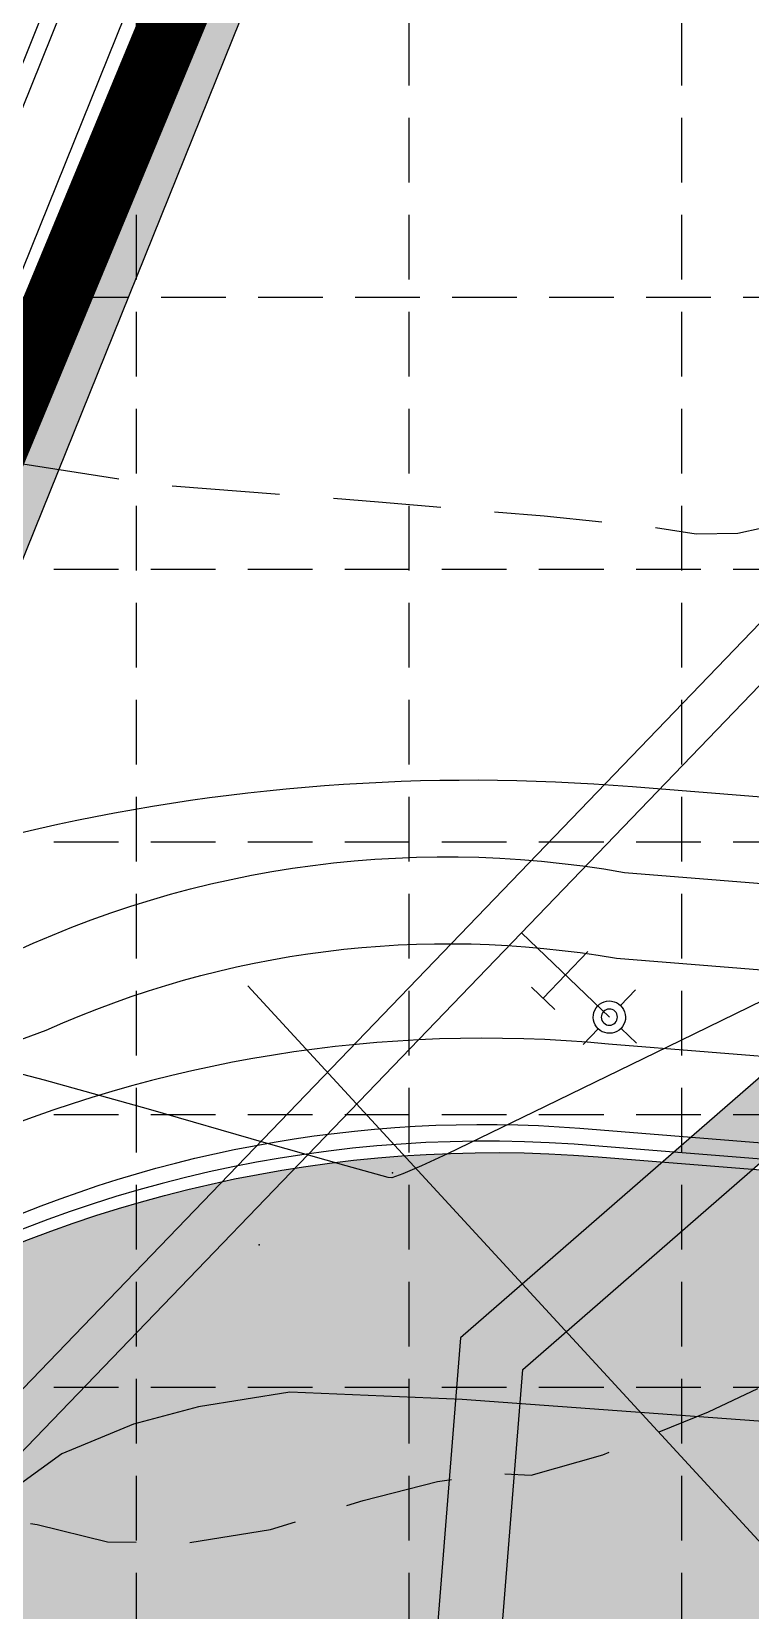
# Model space of a CAD drawing. Header units: feet. Extents: x 4829 to 5337, y 4560 to 5371.
# Drawn here: x 5116.1 to 5149.5, y 5246.1 to 5319.4 of the extents above; entities that cross this region are included whole.
import ezdxf

# ---------------------------------------------------------------- set-up
doc = ezdxf.new("R2010")
doc.units = ezdxf.units.FT
doc.header["$LTSCALE"] = 20
doc.header["$MEASUREMENT"] = 0
doc.header["$PDSIZE"] = 0.5
for name, pattern in [('DASHED2', [0.375, 0.25, -0.125]), ('HIDDEN', [0.375, 0.25, -0.125]), ('Prop.Base$0$DASHED', [0.8, 0.75, -0.05])]:
    doc.linetypes.add(name, pattern=pattern)
doc.layers.get('0').update_dxf_attribs({"linetype": 'CONTINUOUS'})
for name, color, linetype in [('EC', 43, 'CONTINUOUS'), ('GRID', 254, 'HIDDEN'), ('PC', 80, 'CONTINUOUS'), ('Prop.Base$0$DISCHARGE-PIPE', 2, 'CONTINUOUS'), ('Prop.Base$0$DISCHARGE-SOLID', 40, 'CONTINUOUS'), ('Prop.Base$0$DRAIN-SOLID', 40, 'CONTINUOUS'), ('Prop.Base$0$EELEC', 9, 'CONTINUOUS'), ('Prop.Base$0$EPVMT', 8, 'Prop.Base$0$DASHED'), ('Prop.Base$0$FENCE', 242, 'Prop.Base$0$DASHED'), ('Prop.Base$0$HATCH-ROAD', 50, 'CONTINUOUS'), ('Prop.Base$0$PPVMT-PS', 2, 'CONTINUOUS'), ('Prop.Base$0$PTGSR', 6, 'CONTINUOUS'), ('Prop.Base$0$PTgsr2', 5, 'CONTINUOUS'), ('Prop.Base$0$PWALL', 2, 'CONTINUOUS'), ('Prop.Base$0$pwat', 2, 'CONTINUOUS'), ('Prop.Base$0$WALL', 52, 'CONTINUOUS'), ('SILT FENCE', 4, 'DASHED2')]:
    doc.layers.add(name, color=color, linetype=linetype)
doc.linetypes.add('Prop.Base$0$FENCELINE2', pattern='A,0.25,[132,ltypeshp.shx,S=0.1,R=0,X=0,Y=0],-0.2,1', length=1.45)

msp = doc.modelspace()

# ---------------------------------------------------------------- hatches: boundary and pattern name
at = {"layer": 'Prop.Base$0$DISCHARGE-SOLID'}
msp.add_hatch(color=253, dxfattribs=at).paths.add_polyline_path([(5130.301375236529, 5187.597040369435), (5133.291742575754, 5187.356825514581), (5138.911997134934, 5257.321797842871), (5161.836770233015, 5277.28129002177), (5159.854928050559, 5279.533464083783), (5136.019533627048, 5258.780790028534)])
at = {"layer": 'Prop.Base$0$DRAIN-SOLID'}
h = msp.add_hatch(color=7, dxfattribs=at)
edge = h.paths.add_edge_path()
edge.add_ellipse((5130.097822021195, 5227.422006663027), major_axis=(0.08885709266633177, 0.2336758804040077), ratio=0.3181142671603844, start_angle=179.0939856148216, end_angle=360.0000002823568)
edge.add_line((5130.186679113495, 5227.655682543587), (5051.157105196839, 5259.977032432892))
edge.add_line((5051.157105196839, 5259.977032432892), (5050.979391011497, 5259.509680672076))
edge.add_line((5050.979391011497, 5259.509680672076), (5130.007800622151, 5227.188806958187))
at = {"layer": 'Prop.Base$0$HATCH-ROAD'}
msp.add_hatch(color=30, dxfattribs=at).paths.add_polyline_path([(5108.726725003085, 5288.366671557161), (5129.314054238769, 5339.3682585417), (5133.494793315859, 5339.03913997452), (5112.907464080173, 5288.037552989982)])
h = msp.add_hatch(color=253, dxfattribs=at)
edge = h.paths.add_edge_path()
edge.add_line((5203.108353999986, 5033.195138999974), (5202.215681999989, 5034.905194999972))
edge.add_line((5202.21568199999, 5034.905194999972), (5192.015872999995, 5056.596513999973))
edge.add_line((5192.015872999995, 5056.596513999971), (5209.419229847339, 5065.480838815544))
edge.add_line((5209.41922984734, 5065.480838815547), (5214.682682779313, 5132.548228765501))
edge.add_line((5214.682682779312, 5132.548228765501), (5210.694460224135, 5132.855017206877))
edge.add_line((5210.694460224133, 5132.855017206879), (5211.68851665791, 5145.521373558468))
edge.add_arc((5181.780478872814, 5147.868558222845), 30.00000000005978, 355.5126213478386, 370.1602985273819)
edge.add_line((5211.310021197645, 5153.1606400523), (5200.360558838229, 5220.032410889488))
edge.add_arc((5170.831016513439, 5214.740329060017), 30.0000000000198, 10.16029852742904, 85.40731763288804)
edge.add_line((5173.233165061815, 5244.64400245231), (5165.531874380344, 5245.26264364692))
edge.add_arc((5164.731158197556, 5235.294752516163), 9.999999999999321, 85.40731763292293, 175.4073176328814)
edge.add_line((5154.763267066802, 5236.095468698953), (5154.362908975403, 5231.111523133563))
edge.add_line((5154.362908975401, 5231.111523133563), (5136.420704940046, 5232.552812262591))
edge.add_line((5136.420704940048, 5232.552812262591), (5136.569111039494, 5234.400278161529))
edge.add_arc((5126.60121990874, 5235.200994344319), 9.99999999999682, 355.4073176329061, 471.8842539413008)
edge.add_arc((5137.783203308933, 5207.362832637084), 40.0000000000008, 111.8842539412732, 141.3645244767783)
edge.add_line((5106.53784177188, 5232.337367315812), (5104.251761139246, 5229.477277356626))
edge.add_line((5104.251761139246, 5229.477277356622), (5082.769629014677, 5195.121991460838))
edge.add_arc((5107.383026432473, 5177.970295697613), 30.00000000001177, 145.1295231976161, 170.0706108827104)
edge.add_line((5077.832396198686, 5183.14332699337), (5066.59952537014, 5118.976227793588))
edge.add_arc((5071.511892376469, 5118.044213633276), 4.999999999985185, 169.2570684416148, 302.718605017008)
edge.add_line((5074.214460108285, 5113.837537076328), (5074.763636435484, 5113.001830571841))
edge.add_line((5074.763636435486, 5113.001830571844), (5074.110055474435, 5112.572336258053))
edge.add_line((5074.110055474435, 5112.57233625805), (5072.862202846115, 5112.005460664309))
edge.add_line((5072.862202846114, 5112.00546066431), (5072.1393346102, 5111.7150071752))
edge.add_line((5072.1393346102, 5111.715007175199), (5069.503210421429, 5110.738546599388))
edge.add_line((5069.503210421431, 5110.738546599385), (5065.365116672827, 5109.262559425242))
edge.add_line((5065.365116672828, 5109.262559425245), (5060.69364753195, 5107.520431510593))
edge.add_line((5060.693647531951, 5107.520431510593), (5055.88741144505, 5105.519857073347))
edge.add_line((5055.887411445049, 5105.519857073345), (5051.349670318678, 5103.273302439239))
edge.add_line((5051.349670318678, 5103.273302439242), (5047.467233090511, 5100.827693825854))
edge.add_line((5047.467233090511, 5100.827693825857), (5044.176265089997, 5098.168862333542))
edge.add_line((5044.176265089995, 5098.168862333541), (5041.360742112562, 5095.313687579664))
edge.add_line((5041.360742112564, 5095.313687579665), (5038.912024064588, 5092.279688653769))
edge.add_line((5038.912024064587, 5092.279688653764), (5036.800762852271, 5089.204554978473))
edge.add_line((5036.800762852271, 5089.204554978475), (5035.976359000001, 5089.770556999975))
edge.add_line((5035.976359000004, 5089.770556999975), (5038.405513472125, 5093.853865686838))
edge.add_arc((4995.434458070253, 5119.41728481745), 49.99999999997968, 329.2516469415858, 349.2570684418282)
edge.add_line((5044.558128133667, 5110.097143214519), (5046.923589572772, 5122.56478074972))
edge.add_line((5046.923589572772, 5122.564780749714), (5052.058864180277, 5151.899728172079))
edge.add_arc((5101.309914569909, 5143.278009345832), 50.00000000000989, 158.1472627682734, 170.0706108827157, ccw=False)
edge.add_line((5054.90273394848, 5161.889123948969), (5083.813006854892, 5233.981314191816))
edge.add_arc((5137.592838584279, 5207.378124549238), 60.00000000000045, 85.40731763293809, 153.6798467507531, ccw=False)
edge.add_line((5142.397135680971, 5267.185471333783), (5174.834597427389, 5264.579784713806))
edge.add_arc((5170.831016513454, 5214.740329060015), 50.0000000000064, 10.160298527453108, 85.40731763291348, ccw=False)
edge.add_line((5220.046920388072, 5223.560465442479), (5230.996382747485, 5156.688694605295))
edge.add_arc((5181.78047887289, 5147.868558222825), 49.99999999998517, -4.48737865212712, 10.160298527467774, ccw=False)
edge.add_line((5231.627208514612, 5143.956583782229), (5230.557333417511, 5130.324139213553))
edge.add_line((5230.557333417508, 5130.32413921355), (5224.194910942787, 5049.253580655624))
edge.add_arc((5343.827062082935, 5039.864841998177), 119.9999999999855, 175.5126213478605, 190.7037244954797)
edge.add_line((5225.914975051362, 5017.577183263913), (5208.802557152216, 5018.951816048198))
edge.add_line((5208.802557152216, 5018.951816048195), (5203.108353999987, 5033.195138999974))

# ---------------------------------------------------------------- linework, layer by layer
for p, q in [((5141.922076325061, 5276.704285261016), (5139.841909546354, 5274.542594678911)), ((5140.38233219188, 5274.022552984234), (5139.301486900828, 5275.062636373588)), ((5143.437642894466, 5274.2050232143), (5144.131031820702, 5274.925586741668)), ((5142.397559505112, 5273.124177923248), (5141.704170578876, 5272.40361439588)), ((5143.458023845315, 5273.144558874097), (5144.178587372683, 5272.451169947861))]:
    msp.add_line(p, q)
for major_axis, ratio, start_param, end_param in [((0.5303300858903235, 0.5303300858903235), 0.9999999999990533, 4.731605507797464, 11.01479081497705), ((0.2651650429451618, 0.2651650429451618), 0.9999999999982122, 4.731605507798322, 7.873198161388115), ((-0.2651650429446789, 0.2651650429446789), 0.999999999998359, 0.01921652741026869, 3.160809181000062)]:
    msp.add_ellipse((5142.917601199789, 5273.664600568773), major_axis=major_axis, ratio=ratio, start_param=start_param, end_param=end_param)
at = {"layer": 'EC', "color": 43, "linetype": 'HIDDEN', "flags": 128}
for points, elevation in [([(4909.020739801101, 5198.629763782753), (4904.544322064346, 5162.860631960899), (4903.529487349108, 5150.355476335402), (4903.738026787008, 5143.229730995337), (4905.169940378047, 5141.483395940702), (4905.34296572964, 5140.203546784508), (4904.25710284179, 5139.390183526754), (4901.912351714494, 5139.043306167441), (4899.892041496886, 5137.294926776538), (4898.196172188966, 5134.145045354045), (4896.824743790733, 5129.593661899961), (4900.781786960735, 5113.138198715977), (4910.06730169897, 5084.778655802089), (4924.681288005439, 5044.515033158301), (4935.84309513174, 5017.479920199173), (4943.552723077871, 5003.673316924707), (4947.810171843832, 5003.095223334903), (4951.525951940721, 5005.1482739841), (4954.700063368539, 5009.8324688723), (4957.332506127286, 5017.147807999499), (4959.378220872397, 5022.093681832917), (4960.837207603873, 5024.670090372551), (4961.709466321714, 5024.877033618403), (4962.507485725063, 5024.261633622833), (4963.231265813922, 5022.823890385845), (4963.880806588289, 5020.563803907435), (4964.20122374634, 5020.070112216601), (4964.192517288081, 5021.342815313343), (4963.854687213507, 5024.381913197661), (4963.687160673238, 5027.054091574377), (4963.689937667276, 5029.359350443491), (4963.86301819562, 5031.297689805004), (4964.531822199073, 5033.317251461498), (4965.696349677635, 5035.418035412976), (4967.356600631306, 5037.600041659434), (4968.569436484599, 5039.687372367578), (4969.334857237517, 5041.680027537408), (4969.652862890057, 5043.578007168923), (4970.409999377222, 5045.670755670544), (4971.606266699016, 5047.958273042272), (4973.241664855436, 5050.440559284107), (4974.529095330652, 5053.407212442979), (4975.468558124665, 5056.858232518891), (4976.060053237473, 5060.793619511841), (4976.922973561451, 5064.735624704426), (4978.057319096599, 5068.684248096647), (4979.463089842915, 5072.639489688504), (4980.455883256959, 5075.51348607293), (4981.035699338731, 5077.306237249929), (4981.202538088231, 5078.017743219497), (4981.45421372778, 5079.637585080852), (4981.79072625738, 5082.165762833992), (4982.212075677028, 5085.602276478918), (4982.978419257292, 5090.577364347932), (4984.08975699817, 5097.091026441037), (4985.546088899663, 5105.14326275823), (4986.665398565351, 5111.268149130761), (4987.447685995236, 5115.465685558634), (4987.892951189317, 5117.735872041845), (4988.262206426225, 5119.363193744621), (4988.555451705962, 5120.347650666961), (4988.772687028525, 5120.689242808868), (4989.029441475444, 5121.055185078494), (4989.32571504672, 5121.445477475841), (4989.66150774235, 5121.860120000911), (4989.66150774235, 5121.860120000911), (4993.450563922655, 5124.094739082847), (5000.692883587638, 5128.149334721652), (5011.388466737294, 5134.023906917326), (5018.661777414349, 5137.926180352228), (5022.512815618801, 5139.856155026358), (5022.941581350652, 5139.813830939715), (5023.378781217314, 5140.452241846659), (5023.824415218786, 5141.77138774719), (5024.27848335507, 5143.771268641305), (5024.85894694588, 5144.982709893187), (5025.565805991221, 5145.405711502838), (5026.399060491088, 5145.040273470255), (5027.089982035091, 5144.883108647395), (5027.638570623231, 5144.934217034259), (5028.044826255507, 5145.193598630845), (5028.403777057119, 5145.369122881564), (5028.715423028068, 5145.460789786415), (5028.979764168353, 5145.4685993454), (5029.285911285919, 5145.602425718454), (5029.633864380767, 5145.862268905582), (5030.023623452897, 5146.248128906782), (5030.314259455063, 5146.526975306452), (5030.505772387262, 5146.698808104594), (5030.598162249496, 5146.763627301208), (5030.673737878686, 5146.832987129427), (5030.732499274832, 5146.906887589254), (5030.774446437932, 5146.985328680689), (5030.999742428732, 5147.170588328781), (5031.408387247231, 5147.462666533532), (5032.00038089343, 5147.86156329494), (5032.711030020696, 5148.48489324404), (5033.54033462903, 5149.332656380831), (5034.488294718433, 5150.404852705315), (5034.889135102603, 5151.288625748568), (5034.742855781539, 5151.983975510591), (5034.049456755244, 5152.490901991387), (5033.676694007831, 5153.088412140874), (5033.624567539299, 5153.776505959054), (5033.89307734965, 5154.555183445926), (5033.734736217765, 5156.664420654616), (5033.149544143645, 5160.104217585124), (5032.137501127289, 5164.874574237449), (5032.58281510382, 5171.146158115757), (5034.485486073239, 5178.918969220047), (5037.845514035544, 5188.19300755032), (5041.801024008409, 5196.909875525365), (5046.352015991834, 5205.069573145186), (5051.49848998582, 5212.672100409782), (5055.842995636021, 5219.422145264332), (5059.385532942436, 5225.319707708838), (5062.126101905066, 5230.364787743299), (5065.036411294872, 5235.885874259031), (5068.116461111857, 5241.882967256035), (5071.366251356016, 5248.356066734309), (5073.817566514983, 5253.193199495168), (5075.470406588756, 5256.394365538614), (5076.324771577336, 5257.959564864643), (5077.481504635902, 5260.083092866078), (5078.940605764456, 5262.764949542921), (5080.702074962995, 5266.005134895169), (5081.992444869744, 5268.266215588553), (5082.811715484704, 5269.548191623072), (5083.159886807874, 5269.851062998727), (5083.565966621842, 5270.287946827728), (5083.565966621842, 5270.287946827728), (5084.029954926609, 5270.858843110078), (5084.551851722174, 5271.563751845774), (5084.978422783399, 5272.135154507214), (5085.309668110284, 5272.573051094398), (5085.545587702829, 5272.877441607323), (5086.838247861054, 5275.701752907467), (5089.187648584959, 5281.045984994829), (5092.593789874543, 5288.91013786941), (5095.13404825917, 5294.698091292612), (5096.808423738837, 5298.409845264436), (5097.616916313545, 5300.045399784881), (5098.340836973633, 5301.400007363916), (5098.980185719103, 5302.473668001542), (5099.534962549954, 5303.266381697759), (5100.494329802606, 5304.201536556834), (5101.858287477065, 5305.279132578768), (5103.626835573326, 5306.499169763561), (5105.46887049209, 5307.669479946504), (5107.384392233359, 5308.7900631276), (5109.373400797131, 5309.860919306847), (5110.663789721209, 5310.233371508155), (5111.255559005597, 5309.907419731522), (5111.148708650291, 5308.883063976949), (5110.880731032821, 5307.542604012708), (5110.451626153187, 5305.886039838795), (5109.861394011388, 5303.913371455214), (5109.906499994372, 5302.805213691421), (5110.586944102139, 5302.561566547418), (5111.902726334687, 5303.182430023204), (5112.568586305602, 5303.08467444574), (5112.584524014886, 5302.268299815028), (5111.950539462534, 5300.733306131065), (5115.011009831888, 5299.439000190481), (5121.765935122949, 5298.385381993279), (5132.215315335715, 5297.572451539457), (5139.895463736038, 5296.919488295427), (5144.806380323922, 5296.426492261193), (5146.948065099362, 5296.093463436752), (5148.872903109705, 5296.113553058466), (5150.580894354953, 5296.486761126338), (5152.072038835103, 5297.213087640364), (5155.288708516215, 5297.629649160097), (5160.230903398287, 5297.736445685536), (5166.898623481321, 5297.533477216681), (5171.293632450643, 5296.65391501076), (5173.415930306254, 5295.097759067776), (5173.265517048153, 5292.865009387727), (5173.44722745162, 5292.058604687464), (5173.961061516656, 5292.678544966991), (5174.80701924326, 5294.724830226303), (5176.017126703973, 5296.462086984895), (5177.591383898796, 5297.890315242767), (5179.529790827729, 5299.009514999919), (5180.515959428861, 5300.351646405716), (5180.549889702193, 5301.916709460159), (5179.631581647725, 5303.704704163248), (5178.453200227704, 5306.715953976269), (5177.014745442129, 5310.950458899224), (5175.316217291002, 5316.408218932111), (5176.001393345856, 5319.11621339926), (5179.070273606693, 5319.074442300674), (5184.522858073513, 5316.282905636349), (5188.524445819085, 5314.45185662221), (5191.07503684341, 5313.58129525826), (5191.07503684341, 5313.58129525826), (5192.174631146489, 5313.671221544496), (5193.320799933157, 5312.887463109882), (5194.513543203417, 5311.230019954417), (5195.752860957267, 5308.698892078102), (5196.806676884137, 5306.888616735008), (5197.674990984027, 5305.799193925137), (5198.357803256937, 5305.430623648485), (5199.108129041851, 5304.942729928232), (5199.925968338771, 5304.335512764379), (5200.811321147696, 5303.608972156924), (5201.440925688266, 5303.281548115474), (5201.814781960485, 5303.353240640031), (5202.050997968213, 5304.294858821155)], 632.5), ([(4904.913535235709, 5192.590605350089), (4901.020921975669, 5161.486404397922), (4900.138439754036, 5150.61214344435), (4900.319781940791, 5144.41572201329), (4901.564948535934, 5142.897140104741), (4901.715408304781, 5141.784206037988), (4900.771161247335, 5141.07691981303), (4898.732207363593, 5140.775281429869), (4896.975381525404, 5139.254921802855), (4895.50068373277, 5136.515840931989), (4894.308113985688, 5132.55803881727), (4898.695557018482, 5115.641004118699), (4908.663012831154, 5085.764736836277), (4924.210481423703, 5042.929236970002), (4936.08525960489, 5014.167230436442), (4944.287347374716, 4999.478717235598), (4948.816744733182, 4998.86369736747), (4952.769873820735, 5001.047888581141), (4956.146734637376, 5006.031290876613), (4958.947327183106, 5013.813904253884), (4961.002738762239, 5019.046999152423), (4962.312969374777, 5021.730575572231), (4962.87801902072, 5021.864633513305), (4963.484707707401, 5021.153755705361), (4964.133035434821, 5019.597942148397), (4964.823002202981, 5017.197192842413), (4965.163361422493, 5016.672774863074), (4965.154113093357, 5018.024688210379), (4964.795257215575, 5021.252932884329), (4964.596685184892, 5023.860508284961), (4964.55839700131, 5025.847414412275), (4964.680392664829, 5027.213651266271), (4965.470590327289, 5029.056113729728), (4966.928989988693, 5031.374801802648), (4969.055591649037, 5034.169715485029), (4970.609103022505, 5036.843360056539), (4971.589524109098, 5039.395735517179), (4971.996854908816, 5041.826841866947), (4972.966664748198, 5044.507426045134), (4974.498953627248, 5047.43748805174), (4976.593721545963, 5050.617027886765), (4978.079433882785, 5053.330196949485), (4978.956090637716, 5055.576995239901), (4979.223691810755, 5057.357422758013), (4979.654123530181, 5059.253482410906), (4980.247385795996, 5061.265174198581), (4981.003478608199, 5063.392498121037), (4981.739464547919, 5065.627855801756), (4982.455343615157, 5067.971247240739), (4983.151115809914, 5070.422672437984), (4983.685582688185, 5072.361910999032), (4984.058744249971, 5073.788962923882), (4984.270600495272, 5074.703828212532), (4984.432775892326, 5075.565001225412), (4984.545270441133, 5076.372481962519), (4984.608084141692, 5077.126270423853), (4984.764615015069, 5078.56391951447), (4985.014863061268, 5080.685429234371), (4985.358828280283, 5083.490799583555), (4986.059951362648, 5087.969757627179), (4987.118232308362, 5094.122303365248), (4988.533671117426, 5101.948436797758), (4989.538949125353, 5107.083409460944), (4990.134066332144, 5109.527221354806), (4990.319022737799, 5109.279872479345), (4990.319022737799, 5109.279872479345), (4990.607186666676, 5109.479165280888), (4990.998558118774, 5110.125099759439), (4991.493137094093, 5111.217675914996), (4992.979988555206, 5113.230767472139), (4995.459112502111, 5116.164374430868), (4998.93050893481, 5120.018496791182), (5003.878719296858, 5124.037936088544), (5010.303743588257, 5128.222692322955), (5018.205581809005, 5132.572765494413), (5023.458073931361, 5135.824972076684), (5026.061219955327, 5137.979312069769), (5026.0150198809, 5139.035785473666), (5025.965328054296, 5139.956420446382), (5025.912144475516, 5140.74121698792), (5025.855469144558, 5141.390175098277), (5025.864336415005, 5142.02828100301), (5025.938746286857, 5142.655534702121), (5026.078698760113, 5143.271936195608), (5026.233501908941, 5143.655897988404), (5026.403155733341, 5143.80742008051), (5026.587660233311, 5143.726502471925), (5026.740648466817, 5143.691702039333), (5026.862120433858, 5143.703018782734), (5026.952076134433, 5143.760452702128), (5027.271022664006, 5143.806393037603), (5027.818960022577, 5143.840839789161), (5028.595888210145, 5143.863792956799), (5029.182083675261, 5143.946655716059), (5029.57754641793, 5144.089428066938), (5029.782276438145, 5144.292110009438), (5030.168596870933, 5144.602510526005), (5030.736507716293, 5145.02062961664), (5031.486008974224, 5145.546467281341), (5032.099106859388, 5146.109140254798), (5032.575801371787, 5146.70864853701), (5032.916092511419, 5147.344992127976), (5033.185938359007, 5147.798185371657), (5033.385338914554, 5148.068228268057), (5033.514294178059, 5148.155120817173), (5034.005329136759, 5148.671200297837), (5034.858443790656, 5149.616466710048), (5036.073638139748, 5150.990920053809), (5036.827117369612, 5151.948637910169), (5037.118881480247, 5152.48962027913), (5036.948930471652, 5152.61386716069), (5036.85756690971, 5152.760315956693), (5036.844790794421, 5152.92896666714), (5036.910602125784, 5153.11981929203), (5036.871792963893, 5153.636790007864), (5036.728363308751, 5154.479878814644), (5036.480313160353, 5155.649085712369), (5038.381672344267, 5162.132942741257), (5042.432440860492, 5173.931449901313), (5048.632618709026, 5191.044607192531), (5053.370918985974, 5203.346879064029), (5056.647341691332, 5210.838265515807), (5058.461886825104, 5213.518766547862), (5059.993673752508, 5215.898699110987), (5061.242702473544, 5217.97806320518), (5062.208972988214, 5219.756858830439), (5064.321597080885, 5223.867644423252), (5067.580574751559, 5230.31041998362), (5071.985906000234, 5239.085185511541), (5075.100600022965, 5245.26691666648), (5075.100600022965, 5245.26691666648), (5076.924656819755, 5248.85561344844), (5077.458076390602, 5249.851275857418), (5078.345828802368, 5251.630566717969), (5079.587914055054, 5254.193486030094), (5081.18433214866, 5257.540033793792), (5082.268525213743, 5259.787561669491), (5082.840493250304, 5260.936069657194), (5082.900236258343, 5260.9855577569), (5083.032517606965, 5261.09988319398), (5083.237337296172, 5261.279045968437), (5083.514695325963, 5261.523046080269), (5084.804936914497, 5262.448231698791), (5087.108062061777, 5264.054602824005), (5090.424070767801, 5266.34215945591), (5092.725969112224, 5267.916312027), (5094.013757095047, 5268.777060537278), (5094.287434716269, 5268.924404986742), (5094.464985772421, 5268.975652545113), (5094.546410263503, 5268.930803212392), (5094.531708189515, 5268.789856988578), (5094.088659427687, 5267.247897471731), (5093.217263978021, 5264.304924661851), (5091.917521840515, 5259.960938558937), (5091.250232859359, 5257.158944830277), (5091.215397034554, 5255.898943475871), (5091.8130143661, 5256.180934495719), (5092.036331783731, 5255.944993267962), (5091.885349287447, 5255.1911197926), (5091.360066877248, 5253.919314069634), (5093.484961645539, 5252.878510543254), (5098.26003359232, 5252.06870921346), (5105.685282717592, 5251.489910080252), (5105.685282717592, 5251.489910080252), (5111.724063860916, 5250.840084649901), (5116.376377022293, 5250.119232922405), (5119.642222201723, 5249.327354897764), (5123.251380385193, 5249.250525645622), (5127.203851572706, 5249.888745165978), (5131.499635764259, 5251.242013458832), (5134.945025329542, 5252.113787314087), (5137.540020268556, 5252.504066731745), (5139.284620581299, 5252.412851711804), (5142.610296573404, 5253.364178331871), (5147.517048244871, 5255.358046591943), (5154.004875595699, 5258.394456492023), (5159.502658134073, 5260.839998292221), (5164.010395859998, 5262.694671992538), (5167.528088773469, 5263.958477592974), (5170.454532281504, 5264.655658925156), (5172.789726384103, 5264.786215989084), (5174.533671081266, 5264.350148784756), (5178.484648620088, 5265.70609967426), (5184.642659000569, 5268.854068657595), (5193.007702222707, 5273.794055734761), (5198.788936096028, 5277.262352569564), (5201.986360620532, 5279.258959162002), (5202.599975796218, 5279.783875512077), (5203.26043920938, 5280.256878468648), (5203.967750860016, 5280.677968031717), (5204.721910748127, 5281.047144201281), (5205.256680058581, 5281.29309022403), (5205.572058791377, 5281.41580609996), (5205.668046946517, 5281.415291829074), (5206.303301932971, 5281.103400296968), (5207.477823750743, 5280.480131503643), (5210.905401048914, 5278.610839394556)], 633.5)]:
    msp.add_lwpolyline(points, dxfattribs=dict(at, elevation=elevation))
at = {"layer": 'EC', "color": 43, "elevation": 633, "flags": 128}
msp.add_lwpolyline([(5155.804172020089, 5277.244492705518), (5146.203770894415, 5272.568201456952), (5139.403611275462, 5269.263517830755), (5135.403693163228, 5267.330441826924), (5134.204016557714, 5266.768973445462), (5133.345496423176, 5266.397732141458), (5132.828132759617, 5266.216717914913), (5132.651925567033, 5266.225930765827), (5130.711550230332, 5266.759139426564), (5127.007006749514, 5267.816343897124), (5121.538295124579, 5269.397544177509), (5116.721442462557, 5270.735624021238), (5112.556448763449, 5271.830583428312)], dxfattribs=at)
at = {"layer": 'GRID', "color": 8, "linetype": 'HIDDEN', "ltscale": 0.6}
for p, q in [((5120.981894962367, 4623.887716864959), (5120.981894962367, 5357.70078461545)), ((5133.633155241308, 4623.885727822282), (5133.633155241308, 5357.70078461545)), ((5146.284415520249, 4623.883738779605), (5146.284415520249, 5357.70078461545)), ((4843.131698262405, 5307.025273190852), (5323.402059425495, 5307.095743499651)), ((4842.654168825556, 5294.44448322071), (5323.402059425495, 5294.44448322071)), ((4842.654168825556, 5281.793222941734), (5323.402059425495, 5281.793222941734)), ((4842.654168825556, 5269.141962662827), (5323.402059425495, 5269.141962662827)), ((4842.654168825556, 5256.490702383851), (5323.402059425495, 5256.490702383851))]:
    msp.add_line(p, q, dxfattribs=at)
at = {"layer": 'PC', "color": 3, "flags": 128}
for points, elevation in [([(5034.308907143822, 5160.261829974909), (5035.237549276951, 5170.846606095065), (5038.869635533617, 5182.06219925215), (5046.214465381091, 5200.252865876286), (5081.832392481631, 5271.241294868624), (5094.690271491115, 5296.314106068239), (5098.440560246621, 5299.364203930279), (5109.643375056073, 5306.303776276568), (5109.775564419086, 5305.381827958109), (5109.09243996871, 5301.458310753267), (5108.659304284806, 5297.264949805687), (5108.556876942157, 5292.394403978616), (5108.650080710048, 5287.316224824644), (5109.009659139931, 5284.656637835164), (5109.532393058157, 5283.068627237873), (5110.443137227793, 5282.26314187729), (5112.029372016748, 5281.601329837451), (5113.519948483198, 5281.650696174212), (5115.589537508585, 5282.216228239473, -0.07891203672180794), (5143.986715397493, 5284.363347330936), (5176.152759969421, 5281.779463529737, 0.1650081324806628), (5178.712218755302, 5282.145198112475)], 633), ([(5036.988487973569, 5150.588701669511), (5036.796240421895, 5155.919087336334), (5036.572089867178, 5163.2844292475), (5038.211377940906, 5170.62855416735), (5042.585819928513, 5182.577904849945), (5049.09899135773, 5198.654119819676), (5059.475492312255, 5219.353675744808), (5088.236358904181, 5274.742624378713), (5100.428424294346, 5283.589652332497), (5095.9726950339, 5270.32641194915), (5098.177189100148, 5269.726663698628), (5103.43810078922, 5272.121809366576), (5113.554262980056, 5275.840797645225, -0.1636923849737728), (5143.617468620992, 5280.380123837643), (5175.846730549633, 5277.791161814794, -0.1119654114512901), (5202.108928412817, 5269.785296462052), (5204.121493677882, 5268.535681284034), (5205.790469317108, 5267.93291588133), (5208.696077588633, 5267.598647742858)], 634), ([(5039.081326246676, 5157.45420460578), (5042.373918254725, 5172.573479164394), (5058.308847980225, 5211.301678214357), (5079.569749610179, 5253.135189867894), (5091.761815000345, 5261.982217821678), (5091.002394282923, 5257.864442251816), (5095.638216140867, 5261.720386895659), (5102.585682872009, 5266.800085002829), (5108.372829543846, 5269.959495595631), (5116.792597842354, 5273.053578847675, -0.1503877845580336), (5143.24670224557, 5276.397022413043), (5175.541168401626, 5273.80282256412, -0.2666242060742106), (5223.327356648858, 5241.638207000559)], 635), ([(5227.546226341616, 5217.095311909767), (5225.72485036544, 5219.343057196925), (5221.417008442809, 5232.371574630982), (5221.417008442808, 5232.371574630982), (5218.413036056623, 5240.378021785205, 0.2613313415248852), (5175.236122722736, 5269.814441825716), (5142.874265331083, 5272.414055182091, 0.2565642290436629), (5088.44029064963, 5248.85460940978), (5086.400701974368, 5245.255512336266), (5075.160261686422, 5216.77222774771), (5074.4548342775, 5216.689006413226), (5074.622312616719, 5218.773897274638), (5061.258486650726, 5207.831203234728), (5049.847149179167, 5178.99877657429)], 636), ([(5090.173197467112, 5244.497519014379, -0.2679483365725057), (5142.499980160682, 5268.431236420701), (5174.931652001617, 5265.826014901214, -0.3487886396685366), (5220.787166678268, 5223.680947879195), (5221.003402243662, 5222.197362804809), (5221.658603894781, 5218.372600992723), (5222.536027887956, 5215.402322789305), (5223.683144443009, 5211.500922510075), (5224.152662177165, 5209.651998849875), (5225.859652870329, 5204.523012629243), (5227.754521216006, 5198.086143640872), (5229.69138926174, 5192.935710049781), (5231.835862940691, 5184.957489702026), (5232.759085329783, 5181.892020051948), (5233.843378401756, 5180.285880969306), (5235.20858556382, 5179.391851939243), (5237.273054379258, 5178.341417251318)], 637)]:
    msp.add_lwpolyline(points, format="xyb", dxfattribs=dict(at, elevation=elevation))
at = {"layer": 'PC', "color": 3, "elevation": 637.5, "flags": 128}
msp.add_lwpolyline([(5181.613539912361, 5242.881803025578), (5176.591237758112, 5246.434449665262), (5168.734031982116, 5252.367942381192), (5162.103295399081, 5254.02848769275), (5136.08340359763, 5255.932728209426), (5128.098093270263, 5256.270476636318), (5123.854207032371, 5255.578779597825), (5120.844992754044, 5254.781540317997), (5117.517603906134, 5253.408805584335), (5114.810005825212, 5251.439610027394)], dxfattribs=at)
at = {"layer": 'Prop.Base$0$DISCHARGE-PIPE', "color": 7, "flags": 128}
msp.add_lwpolyline([(5136.414593780733, 5226.232324095182), (5138.911979910807, 5257.321583424467), (5170.127409438056, 5284.499604151048), (5168.156543449391, 5286.761392988044), (5136.019550851172, 5258.78100444691), (5133.424226441514, 5226.472538950035)], dxfattribs=at)
at = {"layer": 'Prop.Base$0$EELEC', "color": 7}
msp.add_lwpolyline([(5126.142394850403, 5275.110794767419), (5126.142394850403, 5275.110794767419), (5126.142394850403, 5275.110794767419), (5192.842379529664, 5202.645760329467), (5192.842379529664, 5202.645760329467), (5203.097749346597, 5189.055118744905)], dxfattribs=at)
at = {"layer": 'Prop.Base$0$EPVMT', "linetype": 'Continuous', "flags": 128}
msp.add_lwpolyline([(5226.819768312877, 4985.742298151245), (5230.433056266977, 5030.58452935043), (5234.904436680918, 5085.295397114426), (5238.506110636409, 5130.369094866807), (5241.925619627757, 5172.549817420766), (5220.84233150539, 5233.957595600215), (5204.001422882856, 5284.24515497577), (5192.998630110514, 5316.244451232773), (5162.348773475514, 5332.742898907215), (5127.80259873636, 5335.713495825412), (5093.366848343325, 5250.315204241218), (5092.439410470006, 5250.689181501401), (5127.151655263638, 5336.773160174565), (5162.640578524477, 5333.721497092756), (5193.817083889473, 5316.939560767208), (5204.948387117128, 5284.566519024208), (5221.789368494603, 5234.278742399767), (5242.939218372222, 5172.677094579213), (5239.502887363578, 5130.288867133195), (5235.901187319061, 5085.214842885563), (5231.429779733015, 5030.503642649565), (5227.816485687103, 4985.661335848736)], dxfattribs=at)
at = {"layer": 'Prop.Base$0$FENCE', "linetype": 'Prop.Base$0$FENCELINE2', "ltscale": 0.33, "flags": 128}
msp.add_lwpolyline([(5077.413551119175, 4678.206451536396), (5070.035008999987, 4675.426597999996), (5061.627244999991, 4698.492670999995), (5075.853847999985, 4703.72653899999), (5071.210143999995, 4715.20357399999), (5034.494942999992, 4701.868919999988), (4993.247950999987, 4822.738176999992), (4977.535915999994, 4869.399510999993), (4968.591492999996, 4952.179056000002), (5006.678062999998, 5045.359176999997), (5056.852229999995, 5171.59544999998), (5075.095460999995, 5217.06887499998), (5124.788667999996, 5340.476829000002), (5164.081904999992, 5337.383563999988), (5191.412541999988, 5334.866511999991), (5208.576449999996, 5285.542715), (5224.811887999983, 5237.219656999999), (5246.52087599999, 5173.045664999991), (5242.875044, 5128.684463999989), (5239.385960999997, 5084.719478999991), (5235.06910299999, 5030.885510999994), (5231.519677999991, 4986.661083999987), (5227.072234999991, 4933.703523999988), (5222.968834999995, 4880.550738), (5219.077200999996, 4831.485991999989), (5214.166284999988, 4770.529983999997), (5210.735599568243, 4728.617819420085)], dxfattribs=at)
at = {"layer": 'Prop.Base$0$PPVMT-PS', "color": 7, "flags": 128}
for points in [[(5220.046314618698, 5223.564165064331, 0.3488058200814121), (5174.874633236525, 5265.078179270363), (5142.437171490109, 5267.683865890325, 0.3144407176292473), (5083.813006854893, 5233.981314191818)], [(5083.813006854894, 5233.981314191817, -0.3070314372808779), (5142.39713568097, 5267.185471333782), (5174.834597427391, 5264.579784713803, -0.3406567202633495), (5220.046920388073, 5223.560465442477)]]:
    msp.add_lwpolyline(points, format="xyb", dxfattribs=at)
at = {"layer": 'Prop.Base$0$PTGSR'}
msp.add_point((5132.866312, 5266.446342, 632.9914), dxfattribs=at)
at = {"layer": 'Prop.Base$0$PTgsr2', "color": 5}
msp.add_point((5126.680399, 5263.101549), dxfattribs=at)
at = {"layer": 'Prop.Base$0$PWALL', "flags": 128}
msp.add_lwpolyline([(5108.726725003085, 5288.366671557161), (5129.314054238769, 5339.3682585417), (5133.494793315859, 5339.03913997452), (5112.907464080173, 5288.037552989982)], close=True, dxfattribs=at)
at = {"layer": 'Prop.Base$0$pwat', "color": 7}
msp.add_line((5142.917601199784, 5273.664600568778), (5138.846384671631, 5277.582279371149), dxfattribs=at)
at = {"layer": 'Prop.Base$0$pwat', "color": 7, "flags": 128}
for points in [[(5177.66131174584, 5291.06275829315), (5180.677009754711, 5293.690602571726), (5178.70471548364, 5295.953787368213), (5177.950820892494, 5295.29679197596), (5172.136757042385, 5301.968362798004), (5161.428877722077, 5303.93418687618), (5056.502745615611, 5194.895895373462)], [(5058.213925886735, 5193.789754391314), (5162.124800910145, 5301.772999876897), (5171.08816816823, 5300.127444986859), (5176.443031257599, 5293.982801710815), (5175.689136666453, 5293.325806318562), (5177.661430937525, 5291.062621522075)]]:
    msp.add_lwpolyline(points, dxfattribs=at)
at = {"layer": 'Prop.Base$0$WALL', "ltscale": 0.33, "flags": 128}
msp.add_lwpolyline([(5218.329585867236, 4831.545756786816), (5222.221120715386, 4880.609252705086), (5226.324654474558, 4933.763771334724), (5230.772192891754, 4986.72246750716), (5234.321504863232, 5030.94548621662), (5238.638336090404, 5084.779120342458), (5242.127477940913, 5128.74484690164), (5245.760680878437, 5172.952381912974), (5224.101188722763, 5236.980059127672), (5207.866787290153, 5285.30003189488), (5190.862907356362, 5334.163957410354), (5164.018081676865, 5336.636267959359), (5125.278715422979, 5339.685930825156), (5075.791354770783, 5216.789174997994), (5057.548751087119, 5171.317313658628), (5007.373684848191, 5045.07877820813), (4969.357539125341, 4952.070952656752), (4978.272792800348, 4869.561366205313), (4993.958250936118, 4822.978959724171)], dxfattribs=at)
at = {"layer": 'SILT FENCE', "color": 200, "linetype": 'Continuous', "const_width": 3, "flags": 128}
msp.add_lwpolyline([(5190.723317821402, 5316.983936103841), (5161.850896439586, 5331.024804336061), (5128.584605729357, 5334.143960866308), (5015.858974682417, 5062.263235667414)], dxfattribs=at)

doc.saveas('drawing.dxf')
